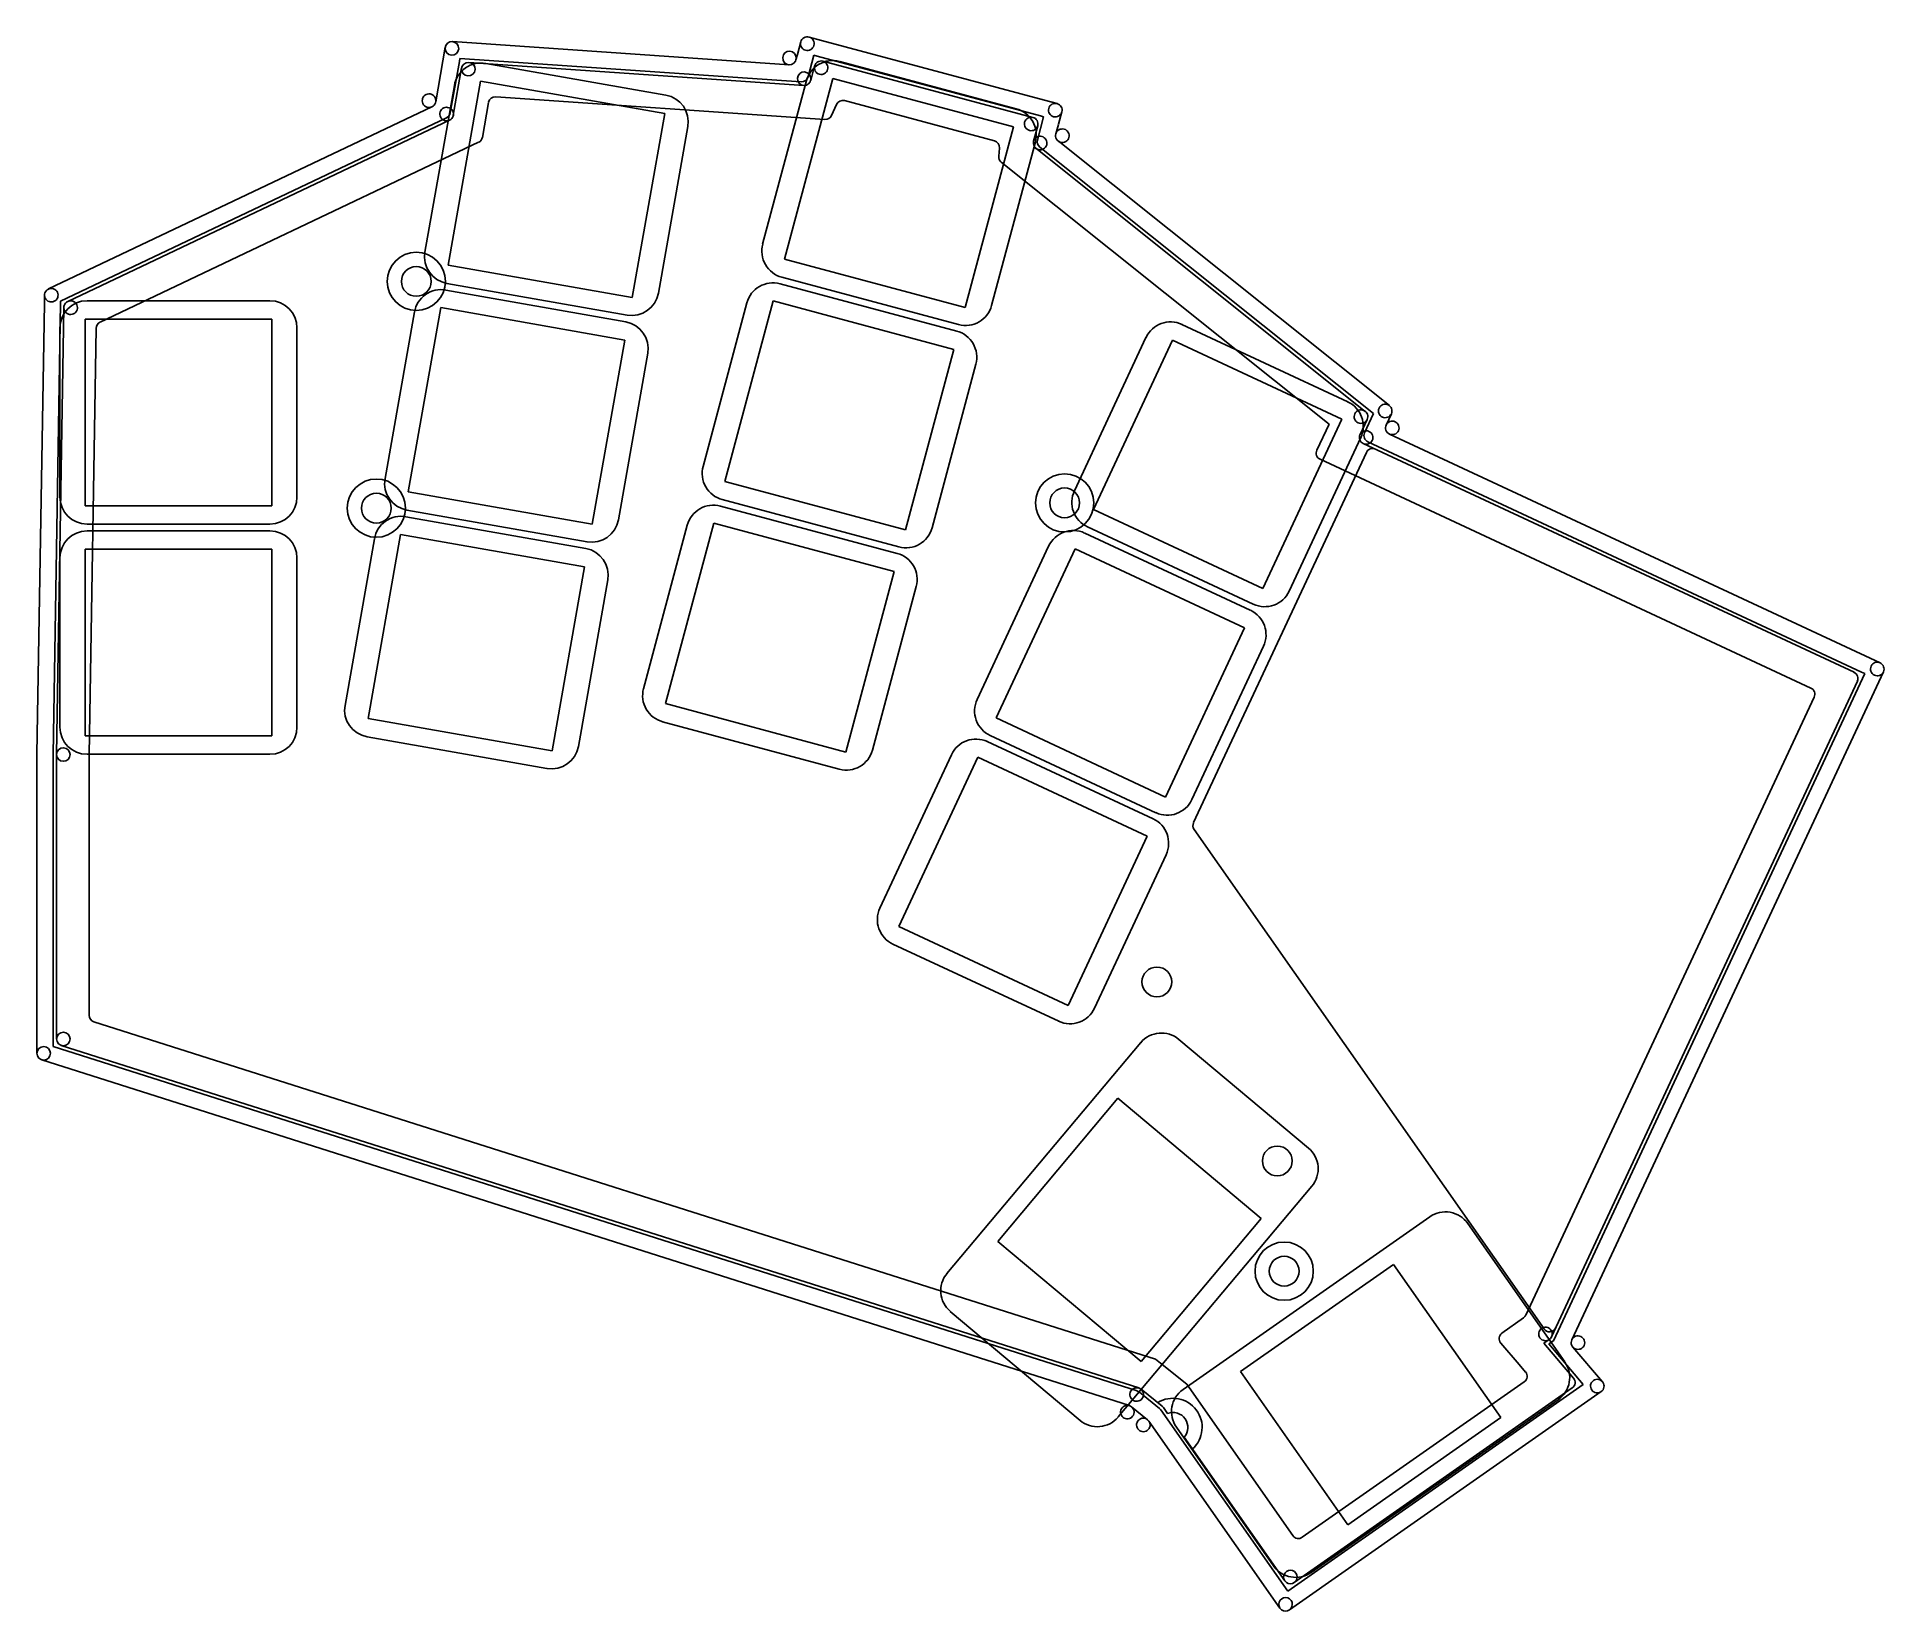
# Model space of a CAD drawing. Header units: millimetres. Extents: x 90 to 226, y -155 to -38.
import ezdxf

# ---------------------------------------------------------------- set-up
doc = ezdxf.new("R2010")
doc.units = ezdxf.units.MM

msp = doc.modelspace()

# ---------------------------------------------------------------- linework, layer by layer
for p, q in [((118.99, -43.05), (119.7, -39.02)), ((120.23, -38.61), (145.08, -40.32)), ((145.7, -39.55), (145.94, -38.63)), ((146.56, -38.28), (147.47, -38.53)), ((147.48, -38.53), (163.95, -42.94)), ((120.07, -43.87), (120.74, -40.07)), ((120.29, -44.04), (120.9, -40.55)), ((120.77, -39.85), (120.74, -40.07)), ((120.77, -39.85), (145.98, -41.58)), ((121.43, -40.14), (146.17, -41.85)), ((135.98, -42.56), (122.69, -40.22)), ((145.59, -39.95), (145.7, -39.55)), ((146.5, -41.21), (146.92, -39.62)), ((146.68, -41.48), (146.97, -40.41)), ((147.16, -39.68), (146.92, -39.62)), ((147.16, -39.68), (163.64, -44.1)), ((147.58, -40.06), (163.09, -44.21)), ((161.86, -43.57), (148.82, -40.08)), ((120.37, -41.84), (118.2, -54.15)), ((122.31, -41.52), (119.91, -55.11)), ((135.9, -43.92), (122.31, -41.52)), ((146.37, -41.49), (143.13, -53.57)), ((148.32, -41.34), (144.75, -54.67)), ((161.65, -44.91), (148.32, -41.34)), ((90.4, -56.88), (118.71, -43.42)), ((122.44, -45.68), (122.89, -43.1)), ((123.42, -42.69), (147.73, -44.36)), ((148.22, -44.06), (148.59, -43.25)), ((149.18, -42.97), (160.25, -45.94)), ((163.95, -42.94), (164.87, -43.19)), ((91.3, -57.78), (119.79, -44.24)), ((91.83, -57.81), (120.01, -44.41)), ((133.5, -57.51), (135.9, -43.92)), ((135.44, -57.19), (137.61, -44.88)), ((158.08, -58.24), (161.65, -44.91)), ((163.14, -45.97), (163.44, -44.82)), ((163.42, -45.88), (163.88, -44.16)), ((163.88, -44.16), (163.64, -44.1)), ((164.78, -45.43), (164.97, -44.72)), ((164.97, -44.71), (165.22, -43.8)), ((94.21, -59.33), (122.16, -46.04)), ((160.04, -58.1), (163.27, -46.02)), ((164.95, -45.95), (189.42, -65.49)), ((160.62, -46.47), (160.56, -47.08)), ((160.74, -47.52), (184.95, -66.86)), ((163.31, -46.49), (187.62, -65.92)), ((163.59, -46.4), (188.24, -66.09)), ((119.91, -55.11), (133.5, -57.51)), ((144.75, -54.67), (158.08, -58.24)), ((133.03, -59.31), (119.74, -56.96)), ((119.82, -56.47), (133.12, -58.81)), ((157.46, -59.99), (144.42, -56.5)), ((144.55, -56.02), (157.59, -59.51)), ((89.55, -91.25), (90.1, -57.92)), ((90.1, -57.92), (90.11, -57.33)), ((90.75, -91.27), (91.3, -57.94)), ((91, -91.27), (91.54, -58.25)), ((91.3, -57.78), (91.3, -57.94)), ((106.75, -57.75), (93.25, -57.75)), ((117.42, -58.58), (115.25, -70.89)), ((119.36, -58.26), (116.96, -71.86)), ((132.95, -60.66), (119.36, -58.26)), ((141.97, -57.91), (138.73, -69.99)), ((143.92, -57.76), (140.35, -71.09)), ((157.25, -61.34), (143.92, -57.76)), ((91.25, -59.75), (91.25, -72.25)), ((106.9, -59.1), (93.1, -59.1)), ((93.1, -59.1), (93.1, -72.9)), ((93.4, -91.29), (93.92, -59.78)), ((106.9, -72.9), (106.9, -59.1)), ((108.75, -72.25), (108.75, -59.75)), ((186.33, -65.21), (174.09, -59.5)), ((130.55, -74.25), (132.95, -60.66)), ((153.68, -74.66), (157.25, -61.34)), ((171.43, -60.47), (166.15, -71.8)), ((173.39, -60.66), (167.55, -73.17)), ((185.89, -66.49), (173.39, -60.66)), ((132.48, -73.93), (134.65, -61.62)), ((155.64, -74.52), (158.87, -62.44)), ((180.06, -79), (185.89, -66.49)), ((187.24, -67.63), (187.76, -66.52)), ((187.57, -67.51), (188.24, -66.09)), ((189.17, -66.93), (189.56, -66.1)), ((182.01, -79.19), (187.29, -67.86)), ((184.05, -68.79), (184.95, -66.86)), ((187.81, -68.18), (224.27, -85.18)), ((189.41, -67.6), (225.64, -84.49)), ((174.95, -96.3), (187.71, -68.95)), ((184.29, -69.46), (220.53, -86.36)), ((187.48, -68.3), (223.72, -85.19)), ((116.96, -71.86), (130.55, -74.25)), ((140.35, -71.09), (153.68, -74.66)), ((93.1, -72.9), (106.9, -72.9)), ((116.87, -73.21), (130.17, -75.56)), ((153.06, -76.41), (140.02, -72.92)), ((140.15, -72.44), (153.19, -75.93)), ((167.55, -73.17), (180.06, -79)), ((93.25, -74.25), (106.75, -74.25)), ((106.75, -74.75), (93.25, -74.75)), ((116.4, -75.01), (114.01, -88.6)), ((129.99, -77.4), (116.4, -75.01)), ((130.08, -76.05), (116.79, -73.7)), ((137.57, -74.33), (134.33, -86.41)), ((139.52, -74.18), (135.95, -87.51)), ((152.85, -77.76), (139.52, -74.18)), ((179.14, -80.61), (166.91, -74.91)), ((167.12, -74.45), (179.35, -80.16)), ((106.9, -76.1), (93.1, -76.1)), ((93.1, -76.1), (93.1, -89.9)), ((106.9, -89.9), (106.9, -76.1)), ((114.47, -75.33), (112.3, -87.64)), ((164.25, -75.87), (158.97, -87.2)), ((166.2, -76.07), (160.37, -88.57)), ((178.71, -81.9), (166.2, -76.07)), ((91.25, -76.75), (91.25, -89.25)), ((108.75, -89.25), (108.75, -76.75)), ((127.6, -90.99), (129.99, -77.4)), ((129.53, -90.67), (131.7, -78.36)), ((149.28, -91.09), (152.85, -77.76)), ((151.24, -90.94), (154.47, -78.86)), ((172.88, -94.41), (178.71, -81.9)), ((174.83, -94.6), (180.11, -83.27)), ((201.38, -134.28), (223.96, -85.86)), ((201.52, -134.57), (224.5, -85.28)), ((202.88, -134.5), (225.88, -85.16)), ((224.5, -85.28), (224.27, -85.18)), ((220.77, -87.02), (199.47, -132.68)), ((114.01, -88.6), (127.6, -90.99)), ((135.95, -87.51), (149.28, -91.09)), ((160.37, -88.57), (172.88, -94.41)), ((93.1, -89.9), (106.9, -89.9)), ((113.92, -89.95), (127.21, -92.3)), ((135.75, -88.86), (148.79, -92.35)), ((159.93, -89.86), (172.17, -95.57)), ((89.55, -91.26), (89.55, -91.25)), ((89.55, -113.34), (89.55, -91.26)), ((90.75, -112.83), (90.75, -91.27)), ((90.75, -91.27), (90.75, -91.27)), ((91, -112.28), (91, -91.27)), ((93.25, -91.25), (106.75, -91.25)), ((93.4, -110.53), (93.4, -91.29)), ((157.07, -91.28), (151.78, -102.61)), ((171.96, -96.02), (159.72, -90.31)), ((159.02, -91.47), (153.18, -103.98)), ((171.52, -97.31), (159.02, -91.47)), ((200.83, -133.69), (174.99, -96.8)), ((165.69, -109.81), (171.52, -97.31)), ((167.64, -110.01), (172.93, -98.68)), ((153.18, -103.98), (165.69, -109.81)), ((152.75, -105.27), (164.99, -110.97)), ((93.75, -111.01), (172.15, -135.94)), ((90.75, -112.83), (170.79, -138.28)), ((91.35, -112.76), (170.91, -138.06)), ((156.74, -129.6), (171.05, -112.55)), ((183.44, -120.34), (173.86, -112.31)), ((89.9, -113.82), (170.21, -139.36)), ((169.36, -116.66), (160.49, -127.23)), ((179.94, -125.53), (169.36, -116.66)), ((169.38, -140.2), (183.69, -123.16)), ((174.18, -138.17), (192.4, -125.41)), ((171.07, -136.1), (179.94, -125.53)), ((202.36, -136.14), (195.19, -125.9)), ((160.49, -127.23), (171.07, -136.1)), ((189.72, -128.94), (178.41, -136.85)), ((197.63, -140.24), (189.72, -128.94)), ((156.99, -132.41), (166.57, -140.45)), ((199.31, -132.88), (197.72, -134.01)), ((197.63, -134.74), (198.98, -136.32)), ((200.81, -134.76), (201.21, -134.48)), ((200.81, -134.76), (203, -137.33)), ((201.17, -134.81), (201.52, -134.57)), ((201.17, -134.81), (203.72, -137.79)), ((172.5, -136.22), (172.15, -135.94)), ((172.5, -136.22), (174.45, -137.78)), ((198.98, -136.32), (199.46, -136.88)), ((202.95, -135.04), (205.14, -137.6)), ((178.41, -136.85), (186.33, -148.16)), ((199.36, -137.61), (182.97, -149.09)), ((172.44, -139.57), (170.95, -138.37)), ((171.07, -138.15), (172.63, -139.4)), ((174.45, -137.78), (182.28, -148.96)), ((181.91, -153.06), (203.72, -137.79)), ((182.03, -154.45), (205.04, -138.33)), ((182.38, -152.43), (202.9, -138.06)), ((183.64, -151.69), (201.87, -138.93)), ((170.37, -139.45), (171.56, -140.4)), ((172.54, -139.67), (181.91, -153.06)), ((173.03, -139.94), (172.72, -139.5)), ((186.33, -148.16), (197.63, -140.24)), ((171.65, -140.5), (181.33, -154.32)), ((173.68, -140.96), (180.85, -151.2)), ((174.26, -141.69), (181.69, -152.31))]:
    msp.add_line(p, q)
for centre, radius in [((117.56, -56.32), 2.15), ((117.56, -56.32), 1.1), ((114.61, -73.07), 2.15), ((165.43, -72.68), 2.15), ((114.61, -73.07), 1.1), ((165.43, -72.68), 1.1), ((172.24, -108.07), 1.1), ((181.13, -121.29), 1.1), ((181.64, -129.43), 2.15), ((181.64, -129.43), 1.1)]:
    msp.add_circle(centre, radius)
for centre, radius, start, end in [((120.19, -39.11), 0.5, 86.0622, 446.0622), ((145.11, -39.82), 0.5, 266.0622, 626.0622), ((146.43, -38.76), 0.5, 75, 435), ((122.34, -42.19), 2, 80, 170), ((121.4, -40.64), 0.5, 86.0622, 446.0622), ((146.2, -41.35), 0.5, 266.0622, 626.0622), ((148.3, -42.01), 2, 75, 165), ((147.45, -40.54), 0.5, 75, 435), ((146.01, -41.08), 0.5, 266.0622, 345), ((118.5, -42.97), 0.5, 295.4308, 655.4308), ((119.8, -43.96), 0.5, 295.4308, 655.4308), ((123.39, -43.18), 0.5, 86.0622, 170), ((135.64, -44.53), 2, 350, 80), ((149.05, -43.45), 0.5, 75, 155.7931), ((161.34, -45.5), 2, 345, 75), ((119.57, -43.78), 0.5, 295.4308, 350), ((147.77, -43.86), 0.5, 266.0622, 335.7931), ((162.96, -44.69), 0.5, 345, 705), ((164.74, -43.67), 0.5, 345, 705), ((121.95, -45.59), 0.5, 295.4308, 350), ((160.12, -46.42), 0.5, 354.2069, 75), ((163.62, -46.1), 0.5, 165, 525), ((163.9, -46.01), 0.5, 165, 231.379), ((165.26, -45.56), 0.5, 165, 525), ((161.06, -47.13), 0.5, 174.2069, 231.379), ((120.17, -54.5), 2, 170, 260), ((145.07, -54.08), 2, 165, 255), ((90.61, -57.34), 0.5, 115.4308, 475.4308), ((119.39, -58.93), 2, 80, 170), ((133.47, -56.84), 2, 260, 350), ((143.9, -58.43), 2, 75, 165), ((93.25, -59.75), 2, 90, 180), ((92.04, -58.26), 0.5, 115.4308, 475.4308), ((106.75, -59.75), 2, 0, 90), ((158.11, -57.58), 2, 255, 345), ((94.42, -59.79), 0.5, 115.4308, 179.0546), ((132.68, -61.28), 2, 350, 80), ((156.94, -61.92), 2, 345, 75), ((173.25, -61.31), 2, 65, 155), ((185.48, -67.02), 2, 335, 65), ((189.1, -65.89), 0.5, 335, 695), ((187.31, -66.31), 0.5, 335, 695), ((189.62, -67.14), 0.5, 155, 515), ((187.69, -67.85), 0.5, 155, 515), ((188.03, -67.72), 0.5, 155, 245), ((184.5, -69.01), 0.5, 155, 245), ((188.16, -69.17), 0.5, 65, 155), ((117.22, -71.24), 2, 170, 260), ((140.67, -70.5), 2, 165, 255), ((93.25, -72.25), 2, 180, 270), ((106.75, -72.25), 2, 270, 0), ((167.96, -72.64), 2, 155, 245), ((139.5, -74.85), 2, 75, 165), ((93.25, -76.75), 2, 90, 180), ((106.75, -76.75), 2, 0, 90), ((116.44, -75.67), 2, 80, 170), ((130.51, -73.59), 2, 260, 350), ((153.71, -74), 2, 255, 345), ((166.06, -76.72), 2, 65, 155), ((129.73, -78.02), 2, 350, 80), ((152.54, -78.34), 2, 345, 75), ((180.2, -78.35), 2, 245, 335), ((178.3, -82.43), 2, 335, 65), ((225.43, -84.95), 0.5, 335, 695), ((223.5, -85.65), 0.5, 335, 65), ((136.27, -86.92), 2, 165, 255), ((160.78, -88.05), 2, 155, 245), ((220.32, -86.81), 0.5, 335, 65), ((114.27, -87.98), 2, 170, 260), ((93.25, -89.25), 2, 180, 270), ((106.75, -89.25), 2, 270, 0), ((91.5, -91.27), 0.5, 179.0546, 539.0546), ((93.9, -91.29), 0.5, 179.0546, 180), ((127.56, -90.33), 2, 260, 350), ((149.31, -90.42), 2, 255, 345), ((158.88, -92.13), 2, 65, 155), ((173.01, -93.75), 2, 245, 335), ((171.11, -97.83), 2, 335, 65), ((175.4, -96.52), 0.5, 155, 215), ((153.6, -103.46), 2, 155, 245), ((165.83, -109.16), 2, 245, 335), ((91.5, -112.28), 0.5, 180, 540), ((93.9, -110.53), 0.5, 180, 252.3591), ((90.05, -113.34), 0.5, 180, 540), ((172.58, -113.84), 2, 50, 140), ((182.15, -121.87), 2, 320, 50), ((193.55, -127.05), 2, 35, 125), ((158.28, -130.88), 2, 140, 230), ((199.02, -132.47), 0.5, 305.3137, 335), ((201.23, -133.41), 0.5, 215, 335), ((198.01, -134.42), 0.5, 125.3137, 220.5486), ((200.93, -134.07), 0.5, 305, 665), ((203.33, -134.71), 0.5, 155, 515), ((198.6, -136.65), 0.5, 40.5321, 40.5486), ((200.72, -137.29), 2, 305, 35), ((199.08, -137.2), 0.5, 305, 40.5321), ((202.62, -137.65), 0.5, 305, 40.5321), ((204.76, -137.92), 0.5, 305, 665), ((170.75, -138.54), 0.5, 51.2522, 411.2522), ((170.63, -138.76), 0.5, 51.2522, 72.3591), ((173.43, -140.97), 2.15, 312.08, 481.5491), ((175.32, -139.81), 2, 125, 215), ((167.85, -138.92), 2, 230, 320), ((170.06, -139.84), 0.5, 51.2522, 411.2522), ((171.24, -140.79), 0.5, 35, 395), ((172.13, -139.96), 0.5, 35, 51.2522), ((172.31, -139.79), 0.5, 35, 51.2522), ((173.43, -140.97), 1.1, 318.9402, 471.0598), ((182.69, -148.68), 0.5, 215, 305), ((182.49, -150.05), 2, 215, 305), ((182.1, -152.02), 0.5, 215, 575), ((181.74, -154.04), 0.5, 215, 575)]:
    msp.add_arc(centre, radius, start, end)

doc.saveas('drawing.dxf')
